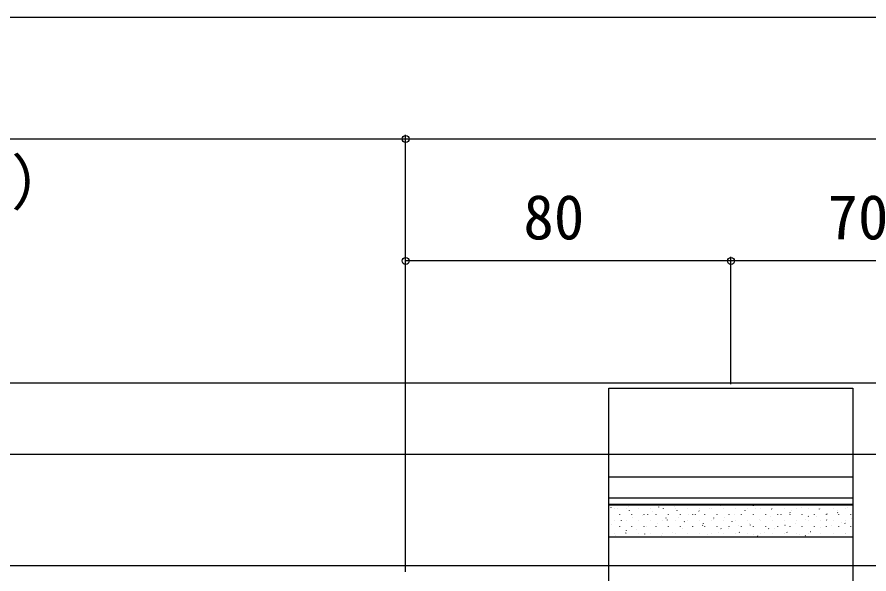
# Model space of a CAD drawing. Units: millimetres, scale not verified. Extents: x -875 to 875, y -1300 to 1292.
# Drawn here: x -50.6 to 158.9, y -337.9 to -200.9 of the extents above; entities that cross this region are included whole.
import ezdxf
from ezdxf.enums import TextEntityAlignment as Align

# ---------------------------------------------------------------- set-up
doc = ezdxf.new("R2010")
doc.units = ezdxf.units.MM
doc.header["$LTSCALE"] = 8
for name, color, linetype in [('0-3_YKK_12', 2, 'Continuous'), ('0-4_YKK_13', 4, 'Continuous'), ('0-5_YKK_D', 6, 'Continuous'), ('0-7_YSS_K', 3, 'Continuous')]:
    doc.layers.add(name, color=color, linetype=linetype)
doc.styles.add('ＭＳ ゴシック', font='')
doc.styles.get('ＭＳ ゴシック').set_extended_font_data('MS Gothic')

msp = doc.modelspace()

# ---------------------------------------------------------------- linework, layer by layer
at = {"layer": '0-3_YKK_12'}
for p, q in [((-304.998, -290.851), (185.154, -290.851)), ((690.002, -335.851), (-259.998, -335.851))]:
    msp.add_line(p, q, dxfattribs=at)
at = {"layer": '0-4_YKK_13'}
for p, q in [((95.002, -313.951), (155.002, -313.951)), ((95.002, -319.147), (155.002, -319.147)), ((95.002, -320.675), (155.002, -320.675)), ((95.002, -328.836), (95.002, -320.675)), ((95.002, -320.862), (155.002, -320.862)), ((95.577, -321.468), (95.522, -321.385)), ((96.301, -321.76), (96.301, -321.71)), ((97.085, -321.869), (97.081, -321.86)), ((99.291, -321.76), (99.291, -321.71)), ((99.713, -321.27), (99.71, -321.261)), ((100.08, -322.352), (100.025, -322.269)), ((102.281, -321.76), (102.281, -321.71)), ((105.271, -321.76), (105.271, -321.71)), ((105.809, -322.438), (105.806, -322.429)), ((107.307, -321.432), (107.252, -321.349)), ((108.261, -321.76), (108.261, -321.71)), ((108.421, -321.792), (108.418, -321.783)), ((111.05, -321.193), (111.047, -321.184)), ((111.251, -321.76), (111.251, -321.71)), ((111.81, -322.316), (111.755, -322.233)), ((114.241, -321.76), (114.241, -321.71)), ((117.146, -322.362), (117.142, -322.352)), ((117.231, -321.76), (117.231, -321.71)), ((119.758, -321.716), (119.755, -321.706)), ((120.221, -321.76), (120.221, -321.71)), ((122.387, -321.117), (122.383, -321.107)), ((123.211, -321.76), (123.211, -321.71)), ((126.201, -321.76), (126.201, -321.71)), ((128.482, -322.285), (128.479, -322.276)), ((129.191, -321.76), (129.191, -321.71)), ((130.562, -321.051), (130.507, -320.968)), ((131.095, -321.639), (131.091, -321.63)), ((132.181, -321.76), (132.181, -321.71)), ((133.723, -321.04), (133.72, -321.031)), ((135.065, -321.936), (135.01, -321.852)), ((135.171, -321.76), (135.171, -321.71)), ((138.161, -321.76), (138.161, -321.71)), ((139.819, -322.208), (139.816, -322.199)), ((141.151, -321.76), (141.151, -321.71)), ((142.291, -321.015), (142.236, -320.932)), ((142.431, -321.562), (142.428, -321.553)), ((144.141, -321.76), (144.141, -321.71)), ((145.06, -320.963), (145.057, -320.954)), ((146.795, -321.9), (146.739, -321.817)), ((147.131, -321.76), (147.131, -321.71)), ((150.121, -321.76), (150.121, -321.71)), ((151.156, -322.132), (151.152, -322.122)), ((153.111, -321.76), (153.111, -321.71)), ((153.768, -321.486), (153.765, -321.476)), ((97.676, -323.185), (97.676, -323.135)), ((98.073, -324.659), (98.069, -324.65)), ((100.666, -323.185), (100.666, -323.135)), ((100.685, -324.013), (100.682, -324.004)), ((103.314, -323.414), (103.31, -323.405)), ((103.656, -323.185), (103.656, -323.135)), ((104.584, -323.237), (104.528, -323.153)), ((106.646, -323.185), (106.646, -323.135)), ((109.087, -324.121), (109.032, -324.038)), ((109.409, -324.582), (109.406, -324.573)), ((109.636, -323.185), (109.636, -323.135)), ((112.022, -323.936), (112.018, -323.927)), ((112.626, -323.185), (112.626, -323.135)), ((114.65, -323.338), (114.647, -323.328)), ((115.616, -323.185), (115.616, -323.135)), ((116.313, -323.201), (116.258, -323.117)), ((118.606, -323.185), (118.606, -323.135)), ((120.746, -324.506), (120.743, -324.496)), ((120.816, -324.085), (120.761, -324.002)), ((121.596, -323.185), (121.596, -323.135)), ((123.358, -323.86), (123.355, -323.85)), ((124.586, -323.185), (124.586, -323.135)), ((125.987, -323.261), (125.984, -323.252)), ((127.576, -323.185), (127.576, -323.135)), ((130.566, -323.185), (130.566, -323.135)), ((132.083, -324.429), (132.079, -324.42)), ((133.556, -323.185), (133.556, -323.135)), ((134.695, -323.783), (134.692, -323.774)), ((136.546, -323.185), (136.546, -323.135)), ((137.324, -323.184), (137.32, -323.175)), ((139.568, -322.82), (139.513, -322.737)), ((139.536, -323.185), (139.536, -323.135)), ((142.526, -323.185), (142.526, -323.135)), ((143.419, -324.353), (143.416, -324.343)), ((144.071, -323.705), (144.016, -323.621)), ((145.516, -323.185), (145.516, -323.135)), ((146.032, -323.707), (146.028, -323.697)), ((148.506, -323.185), (148.506, -323.135)), ((148.575, -324.589), (148.519, -324.506)), ((148.66, -323.108), (148.657, -323.098)), ((151.298, -322.784), (151.243, -322.701)), ((151.496, -323.185), (151.496, -323.135)), ((154.486, -323.185), (154.486, -323.135)), ((154.756, -324.276), (154.753, -324.266)), ((95.577, -325.635), (95.574, -325.626)), ((96.301, -324.8), (96.301, -324.75)), ((97.676, -326.225), (97.676, -326.175)), ((99.291, -324.8), (99.291, -324.75)), ((100.666, -326.225), (100.666, -326.175)), ((101.673, -326.803), (101.67, -326.794)), ((102.281, -324.8), (102.281, -324.75)), ((103.656, -326.225), (103.656, -326.175)), ((104.285, -326.157), (104.282, -326.148)), ((105.271, -324.8), (105.271, -324.75)), ((106.646, -326.225), (106.646, -326.175)), ((106.914, -325.558), (106.911, -325.549)), ((108.261, -324.8), (108.261, -324.75)), ((109.636, -326.225), (109.636, -326.175)), ((111.251, -324.8), (111.251, -324.75)), ((112.626, -326.225), (112.626, -326.175)), ((113.01, -326.727), (113.006, -326.717)), ((113.59, -325.006), (113.535, -324.922)), ((114.241, -324.8), (114.241, -324.75)), ((115.616, -326.225), (115.616, -326.175)), ((115.622, -326.081), (115.618, -326.071)), ((117.231, -324.8), (117.231, -324.75)), ((118.093, -325.89), (118.038, -325.807)), ((118.251, -325.482), (118.247, -325.472)), ((118.606, -326.225), (118.606, -326.175)), ((120.221, -324.8), (120.221, -324.75)), ((121.596, -326.225), (121.596, -326.175)), ((122.596, -326.775), (122.541, -326.691)), ((123.211, -324.8), (123.211, -324.75)), ((124.346, -326.65), (124.343, -326.641)), ((124.586, -326.225), (124.586, -326.175)), ((125.32, -324.97), (125.264, -324.886)), ((126.201, -324.8), (126.201, -324.75)), ((126.958, -326.004), (126.955, -325.995)), ((127.576, -326.225), (127.576, -326.175)), ((129.191, -324.8), (129.191, -324.75)), ((129.587, -325.405), (129.584, -325.396)), ((129.823, -325.854), (129.768, -325.771)), ((130.566, -326.225), (130.566, -326.175)), ((132.181, -324.8), (132.181, -324.75)), ((133.556, -326.225), (133.556, -326.175)), ((134.326, -326.739), (134.271, -326.655)), ((135.171, -324.8), (135.171, -324.75)), ((135.683, -326.573), (135.68, -326.564)), ((136.546, -326.225), (136.546, -326.175)), ((138.161, -324.8), (138.161, -324.75)), ((138.295, -325.927), (138.292, -325.918)), ((139.536, -326.225), (139.536, -326.175)), ((140.924, -325.328), (140.921, -325.319)), ((141.151, -324.8), (141.151, -324.75)), ((142.526, -326.225), (142.526, -326.175)), ((144.141, -324.8), (144.141, -324.75)), ((145.516, -326.225), (145.516, -326.175)), ((147.02, -326.497), (147.016, -326.487)), ((147.131, -324.8), (147.131, -324.75)), ((148.506, -326.225), (148.506, -326.175)), ((149.632, -325.851), (149.628, -325.841)), ((150.121, -324.8), (150.121, -324.75)), ((151.496, -326.225), (151.496, -326.175)), ((152.261, -325.252), (152.257, -325.242)), ((153.078, -325.474), (153.023, -325.39)), ((153.111, -324.8), (153.111, -324.75)), ((154.486, -326.225), (154.486, -326.175)), ((96.301, -327.84), (96.301, -327.79)), ((96.549, -328.378), (96.545, -328.369)), ((99.178, -327.779), (99.174, -327.77)), ((99.341, -327.155), (99.286, -327.072)), ((99.291, -327.84), (99.291, -327.79)), ((102.281, -327.84), (102.281, -327.79)), ((103.845, -328.039), (103.79, -327.956)), ((105.271, -327.84), (105.271, -327.79)), ((107.885, -328.302), (107.882, -328.292)), ((108.261, -327.84), (108.261, -327.79)), ((110.514, -327.703), (110.511, -327.693)), ((111.251, -327.84), (111.251, -327.79)), ((114.241, -327.84), (114.241, -327.79)), ((117.231, -327.84), (117.231, -327.79)), ((119.222, -328.225), (119.219, -328.215)), ((120.221, -327.84), (120.221, -327.79)), ((121.851, -327.626), (121.848, -327.617)), ((123.211, -327.84), (123.211, -327.79)), ((126.201, -327.84), (126.201, -327.79)), ((127.1, -327.659), (127.044, -327.576)), ((127.947, -328.794), (127.943, -328.785)), ((129.191, -327.84), (129.191, -327.79)), ((130.559, -328.148), (130.555, -328.139)), ((131.603, -328.543), (131.548, -328.46)), ((132.181, -327.84), (132.181, -327.79)), ((133.188, -327.549), (133.184, -327.54)), ((135.171, -327.84), (135.171, -327.79)), ((138.161, -327.84), (138.161, -327.79)), ((138.829, -327.623), (138.774, -327.54)), ((139.283, -328.718), (139.28, -328.708)), ((141.151, -327.84), (141.151, -327.79)), ((141.895, -328.072), (141.892, -328.062)), ((143.332, -328.507), (143.277, -328.424)), ((144.141, -327.84), (144.141, -327.79)), ((144.524, -327.473), (144.521, -327.463)), ((147.131, -327.84), (147.131, -327.79)), ((150.121, -327.84), (150.121, -327.79)), ((150.62, -328.641), (150.616, -328.632)), ((153.111, -327.84), (153.111, -327.79)), ((153.232, -327.995), (153.229, -327.985))]:
    msp.add_line(p, q, dxfattribs=at)
msp.add_lwpolyline([(155.002, -292.151), (155.002, -489.551), (95.002, -489.551), (95.002, -292.151)], close=True, dxfattribs=at)
msp.add_lwpolyline([(155.002, -320.675), (155.002, -328.836), (95.002, -328.836)], dxfattribs=at)
at = {"layer": '0-5_YKK_D'}
for p, q in [((-190.998, -200.851), (816.23, -200.851)), ((45.002, -337.351), (45.002, -229.851)), ((45.002, -283.851), (45.002, -229.851)), ((-204.998, -230.851), (45.002, -230.851)), ((45.002, -230.851), (395.002, -230.851)), ((45.002, -337.351), (45.002, -259.851)), ((125.002, -260.851), (45.002, -260.851)), ((125.002, -291.151), (125.002, -259.851)), ((125.002, -291.151), (125.002, -259.851)), ((195.002, -260.851), (125.002, -260.851))]:
    msp.add_line(p, q, dxfattribs=at)
for centre in [(45.002, -230.851), (45.002, -230.851), (45.002, -260.851), (125.002, -260.851), (125.002, -260.851)]:
    msp.add_circle(centre, 0.875, dxfattribs=at)
at = {"layer": '0-7_YSS_K'}
msp.add_line((-287.498, -308.351), (816.23, -308.351), dxfattribs=at)

# ---------------------------------------------------------------- texts
at = {"layer": '0-5_YKK_D', "style": 'ＭＳ ゴシック'}
for s, p in [('（標準：250）', (-134.501, -250.322)), ('80', (73.965, -258.851)), ('70', (148.752, -258.851))]:
    msp.add_text(s, height=11, dxfattribs=at).set_placement(p, align=Align.BOTTOM_LEFT)

doc.saveas('drawing.dxf')
